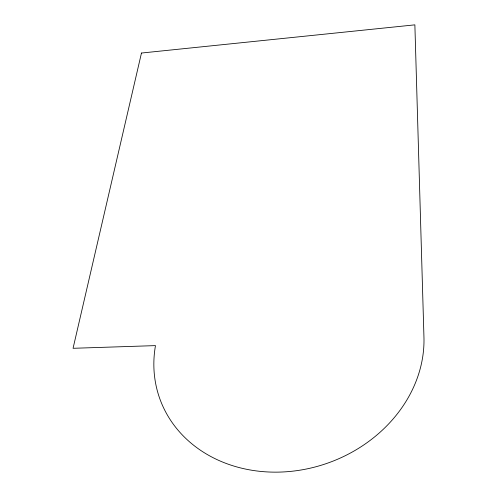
<?xml version="1.0" encoding="UTF-8"?>
<svg xmlns="http://www.w3.org/2000/svg" width="497" height="497" viewBox="0 0 497 497"><rect width="100%" height="100%" fill="white"/><g stroke="black" fill="none" stroke-linecap="round" stroke-linejoin="round"><path stroke-width="0.75" d="M141.465 53.036L73.059 348.298L155.474 345.614A137.215 117.416 -19.9 0 0 280.407 472.069A137.215 117.416 -19.9 0 0 423.941 336.873L414.871 24.85L141.465 53.036"/></g></svg>
